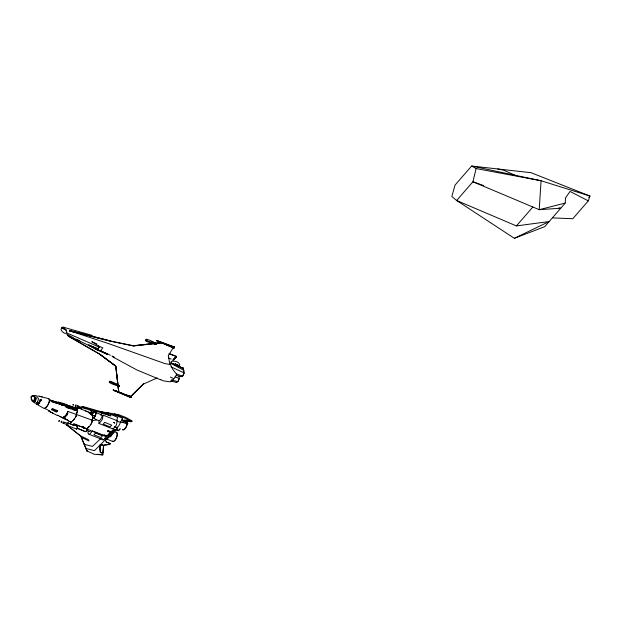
<?xml version="1.0" encoding="UTF-8"?>
<svg xmlns="http://www.w3.org/2000/svg" width="621" height="621" viewBox="0 0 621 621"><rect width="100%" height="100%" fill="white"/><g stroke="black" fill="none" stroke-linecap="round" stroke-linejoin="round"><path stroke-width="0.93" d="M67.184 424.469C69.405 424.36 63.784 420.541 63.187 423.134M73.154 404.791L73.542 404.356L73.084 404.706M75.451 405.358C75.125 406.871 76.422 404.962 75.475 405.513M81.266 408.261L81.817 407.516L77.71 405.878L77.33 406.949L77.276 406.375M77.446 410.59L76.422 414.564A15.005 6.357 -68.4 0 1 76.406 414.975L76.383 415.1M76.352 414.331L76.352 414.401A16.379 6.932 -68.4 0 1 76.344 414.805L76.336 414.952M92.125 420.433L92.118 420.735M117.245 420.743L103.171 415.162L102.178 415.985A4.836 2.049 -68.4 0 1 99.275 420.665L96.34 419.843L93.763 417.987A3.71 1.576 -68.4 0 0 95.51 411.979A3.71 1.576 -68.4 0 0 92.071 415.115M31.236 397.572L31.236 397.51A6.901 5.286 73.4 0 0 32.952 401.306L33.293 401.453A12.304 9.424 73.4 0 0 34.807 400.413A12.304 9.424 73.4 0 0 35.754 398.62L35.715 398.255A6.901 5.286 73.4 0 0 32.766 395.802M49.478 400.91L49.23 399.466M57.233 403.51L57.287 402.369L57.233 403.363M61.487 404.923L61.277 403.627L61.3 404.318M61.246 403.945L61.324 404.799L62.744 405.249M129.587 395.911L131.318 396.509L130.984 397.595L113.278 390.128L118.774 391.952M130.697 397.06L130.682 397.603L131.31 397.176L131.318 396.509L130.697 397.06L131.31 397.176L131.015 396.516M75.49 408.439L76.818 409.829L76.554 410.799L76.748 408.96L75.84 408.168M77.478 410.085L77.454 411.156M77.532 410.528L77.392 409.123M168.307 355.554L173.375 347.62M92.156 420.068L92.374 419.175M92.234 419.858L92.195 420.448M92.777 417.475L92.731 416.846M65.741 329.72L61.766 327.935C59.414 329.821 63.264 332.91 65.182 333.454L66.68 332.879L66.75 331.645C65.609 330.232 63.645 325.35 61.758 327.942L66.532 330.077M565.203 203.083L565.537 197.796L570.055 191.447L588.32 200.855L589.95 196.042L531.118 172.708L471.611 166.032L455.03 185.112L451.84 196.492L456.652 200.498L514.343 238.309L544.695 226.681L565.203 203.083L539.207 209.688L472.93 181.759L456.652 200.498L516.4 225.912L549.158 221.542L514.343 238.309M114.738 422.986L114.404 422.668L114.411 423.103M118.51 384.764L111.105 381.519L109.793 381.232L109.296 382.078L110.918 383.467L119.473 386.541L119.403 385.486L117.874 384.779L115.809 366.064L99.647 354.048L68.652 336.24L67.441 334.727M36.802 404.124L36.22 403.976L36.802 404.085M49.37 401.267L49.051 402.835M103.024 452.973L103.622 445.862A1.087 0.978 -52.8 0 1 103.676 445.622L101.2 444.644L99.872 445.296L100.361 452.484A16.899 15.207 -52.8 0 0 102.892 452.965L102.83 454.968L94.167 454.23L86.769 450.83L80.784 436.167L66.804 424.997L67.945 422.924L73.185 425.005L67.945 422.924M100.408 452.391A16.907 15.315 -49.6 0 0 102.69 452.81L103.552 445.808A1.087 0.986 -49.6 0 1 103.598 445.567L101.107 444.574L99.771 445.21L99.88 450.054M34.559 400.584L34.442 398.775L34.008 401.546M92.731 418.011L92.723 417.452M64.437 417.723L67.177 414.331M163.23 343.103L161.592 342.575L154.955 343.32L156.259 344.205L155.141 344.36L146.998 341.597L145.811 340.844L145.974 339.594L146.517 339.252L149.7 340.23L156.018 343.203L155.483 343.545M145.811 340.844L146.517 339.252M92.413 418.95L92.343 419.431M63.963 417.234L64.343 417.607L63.878 417.786M63.746 417.421C64.91 418.5 63.482 416.303 64.079 417.84M67.65 413.524L67.262 413.19M61.099 422.032C61.448 424.314 62.682 419.276 61.161 421.814M73.557 404.535L73.185 405.195L73.177 404.721M75.188 405.823C75.195 408.028 77.012 403.782 75.451 405.187M49.315 401.616L49.3 402.043M49.385 401.647L49.292 399.637M92.661 418.018L92.638 418.492M103.171 415.162L102.589 418.189A2.717 1.149 -68.4 0 1 101.557 420.541L99.011 423.483L113.084 429.064L115.638 426.13A2.717 1.149 -68.4 0 0 116.663 423.77L117.338 420.238M120.567 421.869L120.016 423.468A5.03 2.127 -68.4 0 1 116.756 427.372L116.593 427.357M100.843 414.898L101.464 413.819L100.843 414.898L102.302 415.395M92.063 421.333L91.939 422.14M92.133 421.356L92.009 421.876M49.23 402.012L49.175 402.478M67.79 413.4L67.332 413.229L67.417 413.858L67.883 411.389L93.173 420.533A65.306 23.699 -33 0 1 94.765 420.246L96.34 419.843M76.29 415.17L76.251 415.635M588.724 197.455L589.95 196.042L541.07 180.75L471.611 166.032L476.121 168.555L472.93 181.759L483.806 185.632M90.829 414.114L90.953 413.64L91.691 413.85M82.158 407.073L82.857 406.53L104.592 412.701M90.464 412.717A1.188 0.505 -68.4 0 0 91.504 412.026A1.188 0.505 -68.4 0 0 91.303 410.698L90.977 410.955L91.621 410.046M110.841 415.76L100.718 412.266L118.06 415.503L125.38 418.306L131.776 421.659L131.963 420.914L125.621 417.359L118.293 414.556L100.843 411.777L104.281 412.981M118.06 415.503L118.293 414.556M122.143 420.735L121.809 420.246L128.042 420.627A16.899 4.572 14.1 0 1 130.131 421.612C128.586 420.425 123.036 422.94 121.879 419.975M124.565 421.17L127.732 423.545L127.615 424.027L123.074 422.505L123.214 421.954M127.181 424.135L127.732 423.545M92.475 418.981L92.591 418.399M76.236 415.395L75.723 416.8M31.197 396.617L31.314 399.311M63.047 422.559C62.542 424.997 64.964 421.333 63.373 421.977M77.136 406.351C76.631 408.789 79.053 405.125 77.454 405.769M77.175 412.142L76.802 413.268M91.861 422.117L90.984 424.143M64.631 416.955L66.975 414.199M67.169 414.517L64.902 417.234M76.135 415.744L75.925 416.334M67.883 411.389L66.602 414.067M91.854 422.404L91.59 422.901M116.632 420.502L117.672 417.405L110.499 414.215L109.971 413.237L111.384 413.834M31.205 396.609L32.331 395.585M48.648 403.572L49.106 402.447M64.188 417.568C62.853 418.74 62.131 416.986 64.289 416.606M102.737 454.735L102.768 454.223M173.95 347.108L173.81 348.125L174.299 346.883L156.368 340.44L173.81 348.125L174.299 346.883L174.369 347.628L173.352 347.581M75.948 416.474L75.669 416.916M101.2 444.644L103.777 445.699A1.133 1.017 -52.8 0 1 104.049 445.241L109.901 444.411L110.266 443.604L106.152 441.981L105.601 440.149L106.129 438.861L104.561 438.31M105.88 438.682L105.601 440.149M91.66 422.932L91.248 423.669M77.113 428.125L84.999 431.463L86.544 430.982L87.064 430.004L88.524 431.246L87.794 432.86L88.772 434.087A2.717 1.149 -68.4 0 0 89.998 433.838L92.552 430.912A18.777 7.949 -68.4 0 1 92.498 430.656M67.34 413.221L67.34 413.827L67.65 413.446M103.544 445.505A1.133 1.025 -49.6 0 1 103.808 445.055L109.723 444.271L110.088 443.479L106.152 441.981M75.746 416.939L75.312 417.591M178.693 366.763L175.021 363.999L179.135 365.847L179.764 364.535C178.421 361.298 174.253 360.716 171.194 361.445L170.565 364.806L172.809 369.448L176.636 374.3C175.495 377.327 172.91 380.347 170.053 381.868L162.974 380.766L161.018 379.71M170.62 380.952L175.984 382.326L177.753 381.698L179.283 378.531L174.982 376.737M176.201 375.34L180.843 376.73L182.613 376.109L184.142 372.934L170.954 366.825M76.647 413.834L76.352 414.254M64.662 416.862L66.835 414.308M120.536 422.373L122.585 418.29L115.102 414.999L114.528 413.959L115.723 414.44M77.346 428.304L85.31 431.696L86.901 431.253L87.297 430.485M48.632 403.603L48.337 404.155M75.568 417.281L75.102 417.894M61.448 421.612C61.751 422.513 61.37 421.69 61.37 421.566M109.645 382.73L110.142 381.884L109.793 381.232M113.325 390.128L131.303 397.044L130.984 397.595L113.278 390.128M119.131 386.417L119.535 385.719M37.749 401.748L38.494 398.713L36.701 396.043M47.84 404.962L48.228 404.481M48.065 404.752L47.243 405.823M37.679 401.865L37.221 402.392M34.504 398.674L34.683 398.418A5.993 2.538 -68.4 0 1 34.869 398.162L34.939 398.077A6.66 2.818 -68.4 0 1 35.11 397.867L35.218 397.743A6.66 2.818 -68.4 0 1 35.397 397.549L35.467 397.479A5.993 2.538 -68.4 0 1 35.692 397.254L35.839 399.109M47.708 405.296L47.312 405.855M67.285 414.525L67.526 413.198M66.222 414.665L65.554 415.527M46.73 406.491L47.212 405.994M67.371 423.926L67.976 423.274M94.043 412.173L93.67 412.678M74.799 418.422L74.279 418.973M94.089 412.15L93.748 412.577M127.212 395.662L113.286 390.05L118.681 391.898L118.021 385.82L118.79 392.115L130.86 396.532L143.552 384.042L157.16 377.925M74.574 418.717L74.124 419.159M46.893 406.406L46.117 407.143M74.272 419.097L73.511 419.881M74.124 419.284L73.441 419.959M88.772 426.922L89.634 426.037M117.183 429.026L110.336 436.742A51.714 15.758 -35.9 0 1 107.914 437.223L106.975 436.998L106.804 436.361A11.201 3.416 -35.9 0 1 107.938 434.785L108.908 433.675A11.201 3.416 -35.9 0 1 110.639 431.952L114.303 429.879A51.714 15.758 -35.9 0 1 117.004 429.072L117.167 428.847A18.785 7.949 -68.4 0 0 117.043 427.706L114.38 426.557M73.511 419.99L73.061 420.394M58.677 402.827L69.125 406.056L72.517 409.161L69.342 405.808L50.402 400.211L58.001 402.594L57.163 402.633M58.731 403.037C59.383 402.424 57.404 401.911 57.846 402.734M58.785 402.555L59.593 403.308M61.13 403.797L60.664 403.184M62.147 404.659L63.451 405.063M65.12 405.994L69.366 407.322L69.203 406.25L69.513 407.151L64.739 405.497L66.043 405.808M64.739 405.459L65.904 406.033L66.036 405.653M67.456 406.095L68.465 406.809M70.608 407.027L69.855 405.979L75.824 408.16M70.872 406.654L72.742 407.85L74.062 409.984L71.889 407.485L69.637 406.227M72.494 407.205L74.435 408.455L75.7 410.52L72.401 407.174M67.099 414.82L64.561 417.126M75.871 410.217L73.224 407.135L76.414 410.434L72.797 409.573L70.724 407.135M74.636 407.943L76.81 409.418L74.924 408.16M64.646 418.95L66.463 419.462M73.185 425.005L73.674 424.438L77.462 426.122M73.216 425.346L73.674 424.438M76.903 427.139L77.392 426.293L73.705 424.787M109.886 413.819L110.29 413.353L109.397 413.4M116.406 429.911C114.202 428.405 106.098 436.905 109.482 435.701L114.031 430.469L113.426 430.229M108.636 435.779L110.204 435.383L114.761 430.143M516.4 225.912L532.903 206.933M588.32 200.855L572.803 218.716L552.775 217.909M89.308 426.41L88.617 427.093M93.569 412.46L94.113 411.909L93.592 412.429M173.717 359.155L176.496 356.702L176.279 356.291L169.106 353.489M172.638 360.312L176.279 356.291M173.368 360.157L176.496 356.702L169.277 353.861M72.898 420.689L72.525 420.984L73.053 420.518M88.135 427.613L88.679 427.132M88.516 427.31L87.646 428.102M130.86 396.532L143.498 383.863L130.829 396.345M46.49 406.871L45.907 407.345M100.548 350.756L102.83 347.853L98.584 345.967L91.768 341.705L96.814 343.863M173.888 359.349L176.496 356.702M38.285 404.333C37.974 402.455 35.723 404.745 38.277 404.341M106.067 439.024L94.423 450.699L86.032 448.447L85.395 447.477M65.547 415.534L64.305 416.598M87.871 427.978L87.328 428.405M71.896 421.706L71.26 422.086M71.974 421.636L71.531 421.931M100.548 438.775L92.482 446.398L84.332 444.325L83.742 443.425M46.063 407.291L45.03 408.051M87.545 428.288L86.466 428.808M37.213 402.4L35.257 403.254L33.503 402.09M93.748 418.275L93.942 418.119A4.176 1.77 -68.4 0 0 96.045 411.878M182.139 367.779L183.102 367.453L183.366 368.494L175.021 363.999M169.844 364.488L168.322 355.297M75.537 407.694L75.863 407.562M45.255 407.974L44.487 408.362M67.588 413.112L67.712 413.221M151.214 341.853L151.749 341.503L151.089 342.753M155.452 344.383L156.259 344.205M154.846 343.436L161.468 342.699L173.306 347.69M156.422 340.401L174.408 347.286L174.167 347.907L156.352 340.595L161.592 342.575M34.597 401.702L35.024 401.422A5.814 4.448 73.4 0 0 35.35 401.135A5.806 4.448 73.4 0 0 35.607 400.755L36.072 397.976L34.186 396.043M44.658 408.276L44.285 408.432M71.392 422.086L70.375 422.055M34.497 395.849L35.024 395.577A1.281 0.963 77.1 0 1 35.273 395.499L36.297 395.802M34.497 401.764L32.54 401.647L31.337 399.419M91.147 414.37L91.761 414.401M99.872 445.296L101.301 444.721M114.054 430.508L112.921 431.106A3.858 1.172 -35.9 0 0 111.26 432.581L108.877 435.461L109.482 435.701M70.212 421.519L70.22 421.566A17.45 7.39 -68.4 0 0 70.328 421.977L71.136 422.195M51.791 401.554C53.033 402.431 53.01 400.196 51.753 400.522C51.038 401.337 53.15 401.903 52.366 400.856C49.812 401.515 62.216 404.519 65.593 405.987L66.548 407.291L72.517 409.161M181.185 376.505L182.784 375.938L184.165 373.074L183.901 370.395L170.534 363.2M176.325 382.094L177.924 381.527L179.306 378.67L179.042 375.984M100.571 438.69L100.912 438.892M124.611 421.721L127.615 424.027M117.974 385.858L119.473 386.541M82.857 406.53L81.623 407.57M75.948 407.469L76.391 407.485M169.828 364.504L164.837 363.564L108.473 343.56L69.505 330.76L73.006 331.218L110.934 341.061M86.793 428.793L86.342 428.808M100.16 438.636L99.74 438.387L100.175 438.62M48.492 398.659L48.95 398.861M63.241 423.165L67.301 424.772M153.791 343.452L133.468 345.734L110.973 341.146L69.505 330.76M154.908 343.592L161.615 342.839M133.476 345.812L153.682 343.56M63.94 417.048L64.351 417.498M91.434 414.292L92.079 414.704M130.231 421.667L131.776 421.659M32.649 395.577L34.163 396.035M42.166 396.959L39.348 396.245L48.686 398.674M51.815 400.724L51.652 401.43M124.379 420.099L128.112 420.355A16.899 4.572 14.1 0 1 130.2 421.341L130.301 421.395M74.644 407.5L80.722 407.997M76.476 408.02L80.093 408.323M76.585 407.943L81.126 408.323M102.923 452.895L102.791 452.888A16.899 15.207 -52.8 0 1 100.26 452.406L99.973 445.373M97.311 454.277L102.558 454.758M116.601 427.465L117.012 427.504M37.959 395.934L38.277 396.004M123.074 422.505L120.443 422.396L116.748 420.875M63.412 417.987L62.721 417.607M69.692 330.977L110.918 341.309L133.461 345.99L153.744 343.716L155.141 344.36M39.371 396.307L38.913 396.159M558.861 207.911L560.732 208.221L539.207 209.688L541.07 180.75L476.121 168.555M93.103 415.418L94.85 415.721M86.397 428.832L75.125 424.306M38.867 403.44C40.877 403.751 38.735 401.244 38.347 403.021M44.153 408.478L38.098 405.117M497.724 168.966L503.872 170.263L515.003 175.231M80.598 426.433L83.354 427.046M106.075 438.837L106.556 438.954A5.03 2.127 -68.4 0 0 108.605 437.479M69.668 330.721L76.166 332.538M171.412 362.912L183.513 368.672L183.653 371.273M58.312 401.981L58.972 402.16M80.932 426.371L83.587 427.093M62.884 327.073L92.234 335.402M72.991 331.591L76.422 332.577M60.369 402.555L61.029 402.742M61.844 402.982L63.063 403.347M52.257 401.554L52.707 401.515L52.311 400.91M171.412 379.858L177.753 381.698M92.94 415.371L94.671 415.884M154.955 343.32L156.562 343.809M68.721 408.269L66.199 407.329M80.256 426.456L73.612 423.553M145.974 339.594L147.216 339.974M82.756 406.918L110.802 415.899M65.267 405.831L61.463 404.636M67.464 406.289L68.613 406.646M65.197 405.606L65.888 405.816M61.758 327.942L63.544 328.493M51.791 401.771L54.873 402.734M61.417 403.945L69.467 406.592M69.948 408.649L70.724 408.897M64.103 403.681L65.081 403.999M65.942 404.279L67.091 404.659M57.38 403.347L61.378 404.675M55.486 402.944L56.728 403.347M176.48 374.021L182.613 376.109M110.142 381.884L119.403 385.486M100.245 350.818L95.719 349.266L88.881 345.028L98.374 348.707M168.656 345.354L169.572 345.672M71.221 406.344L71.741 406.522M84.557 407.663L86.265 408.276M121.079 392.814L122.679 393.404M160.746 379.873L136.861 369.93L112.789 356.92M38.859 403.44L38.347 403.029M74.815 407.384L75.032 407.485A1.366 1.009 80.2 0 1 75.234 407.655M91.466 410.66L101.223 414.774M112.246 383.328L118.021 385.61M152.067 342.187L154.629 343.203M155.902 344.104L146.346 340.494M122.213 420.464L124.689 421.442M82.019 407.112L91.303 410.698M83.338 407.919L85.954 408.96M90.961 411.878L93.367 412.833M81.172 409.146L90.666 412.911M116.127 427.768L116.802 428.032A5.542 2.344 -68.4 0 1 116.523 427.993M111.896 430.85L112.502 431.09M110.204 435.383L111.283 435.81L108.496 436.198A3.858 1.172 -35.9 0 1 109.187 434.972M108.077 435.663L108.683 435.903M93.437 431.261L103.986 435.445M86.87 429.057L107.208 437.122M106.362 438.946L112.657 441.446M67.107 425.338L76.593 429.095M89.005 434.258L103.078 439.839M85.574 411.009L87.336 411.715M99.709 347.294L66.68 332.879M164.006 343.421L167.88 345.028M124.782 421.077L122.314 420.037L124.736 421.248M168.563 358.022L171.148 359.117M107.635 354.428L95.719 349.266L96.969 349.561L98.211 348.451L99.22 346.976L98.584 345.967M91.45 414.999L91.924 415.208L92.25 414.215A4.176 1.77 -68.4 0 1 93.825 411.676M111.927 355.988L114.264 357.036M170.371 377.071L173.81 378.639M69.412 421.558L68.908 421.248M106.036 353.652L73.922 338.352M68.069 420.572L67.285 420.207M109.296 382.078L110.468 382.621M51.962 409.146L57.047 411.513A15.16 6.42 -68.4 0 0 57.675 410.714L52.42 408.564A13.918 5.892 -68.4 0 1 51.962 409.146A13.918 5.892 -68.4 0 1 51.489 409.635L56.41 412.165A15.16 6.42 -68.4 0 0 57.047 411.513M107.037 353.698L110.336 355.251M66.804 424.997L80.971 436.307L81.413 437.355L89.013 440.972L88.469 439.684L80.295 435.771M68.038 420.207L67.363 420.099M105.492 352.969L106.214 353.31M71.128 421.892L71.516 422.078M62.286 417.475L62.985 417.809M62.768 418.065L58.281 415.628M92.808 347.217L88.555 345.16L95.51 348.528M99.624 350.5L105.578 353.372M97.256 349.367L98.995 350.205M100.734 351.051L106.82 353.993M76.461 339.229L79.799 340.844M88.881 345.028L94.097 347.589M101.06 351.005L107.146 353.993M59.787 416.233L61.89 417.289M67.161 419.943L67.836 420.285M66.276 419.493L65.011 418.841M57.334 415.534L48.927 411.164M48.314 410.279L49.967 411.133M73.542 337.808L67.495 334.548M48.748 411.071L53.561 413.602M45.636 408.859L47.646 409.922M86.094 428.746L85.737 428.203M175.339 363.743L179.135 365.847M88.213 412.072L92.335 415.084M70.421 422.086L70.15 421.535M76.515 407.539L77.214 408.408M91.566 414.3L88.772 412.491L91.799 414.486M88.912 412.53L91.698 414.354M39.589 401.663C42.337 402.33 39.154 398.798 39.581 401.663M50.534 400.77L51.45 401.492M99.632 354.195L115.739 366.219L117.936 384.857M71.594 406.576L73.868 408.696L74.559 410.147L71.757 407.112M81.413 437.355L87.126 451.094L86.769 450.83M48.857 398.822L49.106 399.194M69.862 405.987L73.014 409.324M75.451 408.284L76.593 409.666M174.804 364.876L173.127 363.432M75.382 408.354L74.132 407.764L76.6 410.077M63.637 418.259L64.196 418.74M65.795 419.322L66.245 419.711M64.405 418.748L63.722 418.104M51.954 401.5L50.627 399.978M66.253 419.237L66.796 419.773M65.166 418.701L65.585 419.113M57.706 415.061L58.087 415.457M88.524 431.246L88.725 431.463A4.836 2.049 -68.4 0 0 90.542 430.912M65.376 406.243L65.88 406.879M66.913 334.183L68.698 336.419M101.867 438.442L102.845 439.668A2.717 1.149 -68.4 0 0 104.072 439.42L106.626 436.493A18.777 7.949 -68.4 0 1 106.571 436.245M67.184 334.572L68.597 336.365L99.694 354.226L115.855 366.243L117.967 384.888M90.456 412.957L91.015 413.664M68.978 421.279L68.667 420.728M92.436 415.27L92.529 415.519M115.095 383.405L114.854 384.725L114.606 384.252M92.444 415.402L92.723 416.21M77.144 408.393L77.384 408.851M77.268 408.696L77.547 410.031M110.507 436.703L110.484 436.532A18.785 7.949 -68.4 0 1 110.453 436.245M98.879 420.828L98.902 421.046A18.777 7.949 -68.4 0 1 99.011 423.483M118.091 385.959L118.79 392.123M35.467 397.479L35.684 400.343M35.218 397.743L35.49 401.205M35.118 397.859L35.296 399.761M34.923 398.1L35.102 399.971M34.869 398.162L35.048 400.033M34.683 398.418L34.885 401.197M34.24 399.474L34.388 401.64M34.054 400.429L34.186 401.803M61.363 404.124L61.324 404.729M92.708 416.497L92.793 416.986M128.438 420.138A16.907 4.991 14.7 0 1 128.679 420.254M31.267 397.393A5.247 4.021 73.4 0 1 31.842 396.477A5.247 4.021 73.4 0 1 32.618 395.841M115.428 432.325A5.015 2.119 -68.4 0 1 116.717 437.339A5.015 2.119 -68.4 0 1 112.246 441.003M116.469 432.589A4.65 1.972 -68.4 0 1 116.849 433M117.082 433.668A4.65 1.972 -68.4 0 1 113.899 441.057M120.125 428.94A4.324 1.832 -68.4 0 1 117.09 430.011M120.047 428.731A3.936 1.669 -68.4 0 1 117.555 430.143M67.107 423.856A1.188 0.505 -68.4 0 1 68.108 423.359A1.188 0.505 -68.4 0 1 67.464 425.183A1.188 0.505 -68.4 0 1 66.905 424.43M77.074 426.984A1.188 0.505 -68.4 0 1 77.625 427.419A1.188 0.505 -68.4 0 1 77.012 428.894A1.188 0.505 -68.4 0 1 76.352 428.715M81.18 407.663A1.188 0.505 -68.4 0 1 82.189 407.236A1.188 0.505 -68.4 0 1 81.429 409.076A1.188 0.505 -68.4 0 1 81.064 407.95M113.076 428.117A18.777 7.949 -68.4 0 1 113.084 429.064M85.325 428.001A4.176 1.77 -68.4 0 1 83.16 426.705M84.681 427.993A3.71 1.576 -68.4 0 1 83.726 427.52M107.107 413.144A5.511 2.337 -68.4 0 1 108.947 413.314M109.839 413.733A5.434 2.298 -68.4 0 1 110.46 413.796M127.095 421.923A4.65 1.972 -68.4 0 1 125.706 427.636A4.65 1.972 -68.4 0 1 122.547 429.258M127.282 421.659A5.015 2.119 -68.4 0 1 125.784 427.822A5.015 2.119 -68.4 0 1 122.384 429.561M58.941 421.154L59.422 420.51L58.941 421.154M59.057 421.061L59.073 420.999M110.29 434.832L110.297 434.77M110.701 434.351L110.709 434.289M111.19 433.784L111.423 433.435L111.19 433.784M111.617 433.295L111.873 432.961L111.617 433.295M112.098 432.744L112.362 432.387L112.098 432.744M112.541 432.239L112.781 431.913L112.541 432.239M131.357 421.325L131.761 421.123L131.357 421.325M41.56 399.87L40.978 400.343L41.56 399.87M40.512 399.645C39.907 401.329 39.659 398.861 40.512 399.645M113.977 422.645L113.542 422.536L113.977 422.645M117.268 414.867C117.749 416.171 118.308 413.85 117.268 414.867M108.652 431.005C106.998 433.295 107.084 428.948 108.652 431.005M110.305 431.564C108.791 433.862 108.683 429.491 110.305 431.564M86.56 450.147L86.901 450.799L86.583 450.132M109.669 434.653L110.259 434.413L109.669 434.653M110.072 434.172L110.709 433.908L110.072 434.172M110.569 433.605L111.182 433.357L110.569 433.605M110.996 433.116L111.609 432.868L110.996 433.116M111.469 432.565L112.106 432.301L111.501 432.519M111.92 432.061L112.51 431.82L111.92 432.061M105.073 435.251C103.195 436.594 103.591 433.621 105.081 435.243M106.633 435.926C104.949 437.231 105.011 434.335 106.633 435.926M37.57 404.667L37.027 404.473L37.57 404.667M90.821 424.376L90.208 425.206L90.821 424.376M95.432 433.039L93.903 434.809L100.936 437.595L102.473 435.833L95.432 433.039M104.701 422.381L103.164 424.143L110.204 426.938L111.733 425.168L104.701 422.381"/></g></svg>
